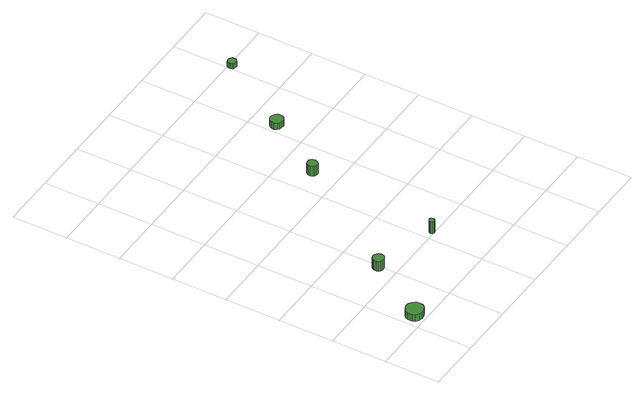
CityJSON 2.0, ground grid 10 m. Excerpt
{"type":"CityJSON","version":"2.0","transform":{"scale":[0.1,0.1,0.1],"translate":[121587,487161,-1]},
"CityObjects":{
"tree1":{"type":"SolitaryVegetationObject","attributes":{"function":"something"},"geometry":[{"type":"MultiSurface","lod":"1","boundaries":[[[0,1,2,3,4,5,6,7,8,9,10,11,12,13,14]],[[15,16,17,18,19,20,21,22,23,24,25,26,27,28,29]],[[0,29,28,1]],[[1,28,27,2]],[[2,27,26,3]],[[3,26,25,4]],[[4,25,24,5]],[[5,24,23,6]],[[6,23,22,7]],[[7,22,21,8]],[[8,21,20,9]],[[9,20,19,10]],[[10,19,18,11]],[[11,18,17,12]],[[12,17,16,13]],[[13,16,15,14]],[[14,15,29,0]]]}]},
"tree2":{"type":"SolitaryVegetationObject","attributes":{"function":"something"},"geometry":[{"type":"MultiSurface","lod":"1","boundaries":[[[30,31,32,33,34,35,36,37,38,39,40,41,42,43,44]],[[45,46,47,48,49,50,51,52,53,54,55,56,57,58,59]],[[30,59,58,31]],[[31,58,57,32]],[[32,57,56,33]],[[33,56,55,34]],[[34,55,54,35]],[[35,54,53,36]],[[36,53,52,37]],[[37,52,51,38]],[[38,51,50,39]],[[39,50,49,40]],[[40,49,48,41]],[[41,48,47,42]],[[42,47,46,43]],[[43,46,45,44]],[[44,45,59,30]]]}]},
"tree3":{"type":"SolitaryVegetationObject","attributes":{"function":"something"},"geometry":[{"type":"MultiSurface","lod":"1","boundaries":[[[60,61,62,63,64,65,66,67,68,69,70,71,72,73,74]],[[75,76,77,78,79,80,81,82,83,84,85,86,87,88,89]],[[60,89,88,61]],[[61,88,87,62]],[[62,87,86,63]],[[63,86,85,64]],[[64,85,84,65]],[[65,84,83,66]],[[66,83,82,67]],[[67,82,81,68]],[[68,81,80,69]],[[69,80,79,70]],[[70,79,78,71]],[[71,78,77,72]],[[72,77,76,73]],[[73,76,75,74]],[[74,75,89,60]]]}]},
"tree4":{"type":"SolitaryVegetationObject","attributes":{"function":"something"},"geometry":[{"type":"MultiSurface","lod":"1","boundaries":[[[90,91,92,93,94,95,96,97,98,99,100,101,102,103,104]],[[105,106,107,108,109,110,111,112,113,114,115,116,117,118,119]],[[90,119,118,91]],[[91,118,117,92]],[[92,117,116,93]],[[93,116,115,94]],[[94,115,114,95]],[[95,114,113,96]],[[96,113,112,97]],[[97,112,111,98]],[[98,111,110,99]],[[99,110,109,100]],[[100,109,108,101]],[[101,108,107,102]],[[102,107,106,103]],[[103,106,105,104]],[[104,105,119,90]]]}]},
"tree5":{"type":"SolitaryVegetationObject","attributes":{"function":"something"},"geometry":[{"type":"MultiSurface","lod":"1","boundaries":[[[120,121,122,123,124,125,126,127,128,129,130,131,132,133,134]],[[135,136,137,138,139,140,141,142,143,144,145,146,147,148,149]],[[120,149,148,121]],[[121,148,147,122]],[[122,147,146,123]],[[123,146,145,124]],[[124,145,144,125]],[[125,144,143,126]],[[126,143,142,127]],[[127,142,141,128]],[[128,141,140,129]],[[129,140,139,130]],[[130,139,138,131]],[[131,138,137,132]],[[132,137,136,133]],[[133,136,135,134]],[[134,135,149,120]]]}]},
"tree6":{"type":"SolitaryVegetationObject","attributes":{"function":"something"},"geometry":[{"type":"MultiSurface","lod":"1","boundaries":[[[150,151,152,153,154,155,156,157,158,159,160,161,162,163,164]],[[165,166,167,168,169,170,171,172,173,174,175,176,177,178,179]],[[150,179,178,151]],[[151,178,177,152]],[[152,177,176,153]],[[153,176,175,154]],[[154,175,174,155]],[[155,174,173,156]],[[156,173,172,157]],[[157,172,171,158]],[[158,171,170,159]],[[159,170,169,160]],[[160,169,168,161]],[[161,168,167,162]],[[162,167,166,163]],[[163,166,165,164]],[[164,165,179,150]]]}]}
},
"vertices":[
[41,21,20],[40,27,20],[36,32,20],[30,36,20],[24,36,20],[17,34,20],[12,30,20],[10,24,20],[10,17,20],[12,11,20],[17,7,20],[24,5,20],[30,6,20],[36,9,20],[40,14,20],[40,14,6],[36,9,6],[30,6,6],[24,5,6],[17,7,6],[12,11,6],[10,17,6],[10,24,6],[12,30,6],[17,34,6],[24,36,6],[30,36,6],[36,32,6],[40,27,6],[41,21,6],
[108,133,26],[107,137,26],[104,140,26],[101,142,26],[96,143,26],[92,141,26],[89,138,26],[88,135,26],[88,130,26],[89,127,26],[92,124,26],[96,123,26],[101,123,26],[104,125,26],[107,128,26],[107,128,6],[104,125,6],[101,123,6],[96,123,6],[92,124,6],[89,127,6],[88,130,6],[88,135,6],[89,138,6],[92,141,6],[96,143,6],[101,142,6],[104,140,6],[107,137,6],[108,133,6],
[223,105,30],[223,107,30],[222,109,30],[220,110,30],[218,110,30],[216,109,30],[215,108,30],[214,106,30],[214,104,30],[215,102,30],[216,101,30],[218,100,30],[220,100,30],[222,101,30],[223,103,30],[223,103,6],[222,101,6],[220,100,6],[218,100,6],[216,101,6],[215,102,6],[214,104,6],[214,106,6],[215,108,6],[216,109,6],[218,110,6],[220,110,6],[222,109,6],[223,107,6],[223,105,6],
[255,346,26],[254,350,26],[252,353,26],[249,355,26],[245,355,26],[241,354,26],[239,352,26],[237,348,26],[237,344,26],[239,341,26],[241,338,26],[245,337,26],[249,337,26],[252,339,26],[254,343,26],[254,343,6],[252,339,6],[249,337,6],[245,337,6],[241,338,6],[239,341,6],[237,344,6],[237,348,6],[239,352,6],[241,354,6],[245,355,6],[249,355,6],[252,353,6],[254,350,6],[255,346,6],
[330,457,19],[329,462,19],[326,466,19],[322,468,19],[317,469,19],[312,467,19],[309,464,19],[307,459,19],[307,455,19],[309,450,19],[312,447,19],[317,446,19],[322,446,19],[326,448,19],[329,452,19],[329,452,6],[326,448,6],[322,446,6],[317,446,6],[312,447,6],[309,450,6],[307,455,6],[307,459,6],[309,464,6],[312,467,6],[317,469,6],[322,468,6],[326,466,6],[329,462,6],[330,457,6],
[416,596,16],[416,599,16],[414,601,16],[411,603,16],[408,603,16],[404,602,16],[402,600,16],[401,597,16],[401,594,16],[402,591,16],[404,589,16],[408,588,16],[411,588,16],[414,590,16],[416,592,16],[416,592,6],[414,590,6],[411,588,6],[408,588,6],[404,589,6],[402,591,6],[401,594,6],[401,597,6],[402,600,6],[404,602,6],[408,603,6],[411,603,6],[414,601,6],[416,599,6],[416,596,6]
]}
